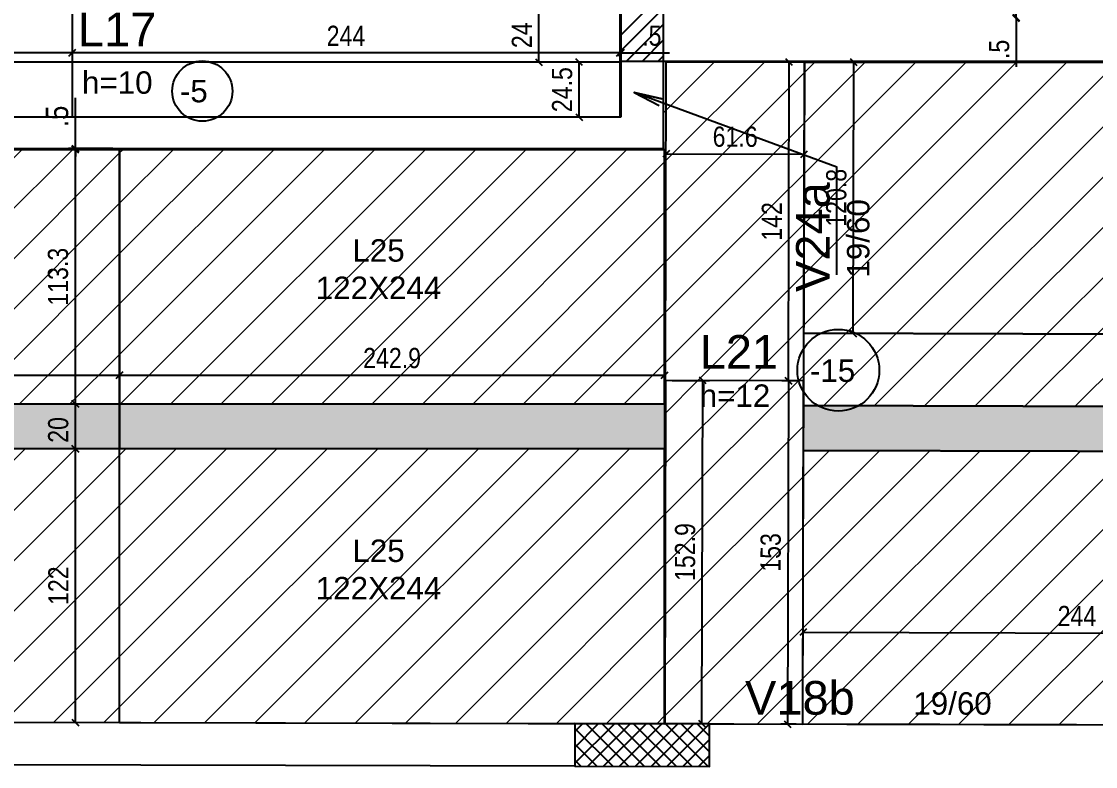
# Model space of a CAD drawing. Extents: x 2666 to 8994, y 352 to 3973.
# Drawn here: x 5218.1 to 5696.7, y 1665.6 to 1997.7 of the extents above; entities that cross this region are included whole.
import ezdxf

# ---------------------------------------------------------------- set-up
doc = ezdxf.new("R2010")
doc.units = 0
for name, color, linetype in [('1', 1, 'Continuous'), ('3', 3, 'Continuous'), ('8', 8, 'Continuous'), ('AUX00', 7, 'Continuous'), ('COTA', 241, 'Continuous'), ('ES-VIGA', 3, 'Continuous'), ('L-D', 2, 'Continuous'), ('L-N', 4, 'Continuous'), ('Painéis', 200, 'Continuous'), ('Pilares', 5, 'Continuous'), ('VIG-D', 2, 'Continuous'), ('VIG-N', 4, 'Continuous')]:
    doc.layers.add(name, color=color, linetype=linetype)
doc.layers.add('Hachura', color=251, linetype='Continuous', lineweight=9)
doc.layers.add('REAPROVEITAMENTO', color=251, linetype='Continuous', lineweight=9)
doc.styles.add('COTA TECNICA', font='techl___.ttf', dxfattribs={"height": 10})
doc.styles.add('COTA TECNICA-50', font='techl___.ttf', dxfattribs={"height": 9})
doc.styles.get("Standard").update_dxf_attribs({"font": 'arial.ttf'})
doc.dimstyles.new('COTA PAINEL-50', dxfattribs={"dimtxt": 9, "dimasz": 3, "dimexe": 3, "dimexo": 3, "dimgap": 3, "dimtad": 1, "dimdec": 1, "dimzin": 12, "dimdsep": 46, "dimtxsty": 'COTA TECNICA-50', "dimblk1": 'OBLIQUE', "dimblk2": 'OBLIQUE', "dimsah": 1, "dimcen": 0.9, "dimclrd": 4, "dimclre": 4, "dimclrt": 240, "dimadec": 1, "dimazin": 3, "dimtfac": 1, "dimtdec": 1, "dimtmove": 0, "dimatfit": 3, "dimfxl": 1, "dimtolj": 1, "dimtzin": 12, "dimarcsym": 0})
doc.dimstyles.new('PAINEL', dxfattribs={"dimtxt": 10, "dimasz": 3, "dimexe": 3, "dimexo": 3, "dimgap": 3, "dimtad": 1, "dimdec": 1, "dimzin": 12, "dimdsep": 46, "dimtxsty": 'COTA TECNICA', "dimblk1": 'OBLIQUE', "dimblk2": 'OBLIQUE', "dimsah": 1, "dimcen": 0.9, "dimclrd": 4, "dimclre": 4, "dimclrt": 240, "dimadec": 1, "dimazin": 3, "dimtfac": 1, "dimtdec": 1, "dimtmove": 0, "dimatfit": 3, "dimfxl": 1, "dimtolj": 1, "dimtzin": 12, "dimarcsym": 0})

# ---------------------------------------------------------------- blocks, each defined once
blk = doc.blocks.new('_Oblique')
at = {"color": 0, "linetype": 'ByBlock', "lineweight": -2}
blk.add_line((-0.5, -0.5), (0.5, 0.5), dxfattribs=at)
blk = doc.blocks.new('*D51')
at = {"layer": 'COTA', "color": 4, "lineweight": -2, "transparency": 16777216}
for p, q in [((5661.4, 1999.53), (5661.4, 2002.53)), ((5661.4, 1999.53), (5661.4, 1999.03)), ((5661.4, 1999.03), (5661.4, 1977.44))]:
    blk.add_line(p, q, dxfattribs=at)
at = {"layer": 'Defpoints', "color": 0, "transparency": 16777216}
for p in [(5661.4, 1999.53), (5661.4, 1999.03), (5661.4, 1999.03)]:
    blk.add_point(p, dxfattribs=at)
at = {"layer": 'COTA', "color": 4, "lineweight": -2, "transparency": 16777216, "xscale": 3, "yscale": 3, "zscale": 3}
for p, rotation in [((5661.4, 1999.53), 270), ((5661.4, 1999.03), 90)]:
    blk.add_blockref('_Oblique', p, dxfattribs=dict(at, rotation=rotation))
at = {"layer": 'COTA', "color": 240, "transparency": 16777216, "insert": (5653.8, 1985.24), "char_height": 9, "attachment_point": 5, "rotation": 90, "style": 'COTA TECNICA-50'}
blk.add_mtext('\\A1;.5', dxfattribs=at)
blk = doc.blocks.new('*D52')
at = {"layer": 'COTA', "color": 4, "lineweight": -2, "transparency": 16777216}
blk.add_line((5242.12, 1807.2), (5242.12, 1827.24), dxfattribs=at)
at = {"layer": 'Defpoints', "color": 0, "transparency": 16777216}
for p in [(5242.12, 1827.24), (5242.12, 1827.24), (5242.12, 1807.2)]:
    blk.add_point(p, dxfattribs=at)
at = {"layer": 'COTA', "color": 4, "lineweight": -2, "transparency": 16777216, "xscale": 3, "yscale": 3, "zscale": 3}
for p, rotation in [((5242.12, 1827.24), 90), ((5242.12, 1807.2), 270)]:
    blk.add_blockref('_Oblique', p, dxfattribs=dict(at, rotation=rotation))
at = {"layer": 'COTA', "color": 240, "transparency": 16777216, "insert": (5234.53, 1815.62), "char_height": 9, "attachment_point": 5, "rotation": 90, "style": 'COTA TECNICA-50'}
blk.add_mtext('\\A1;20', dxfattribs=at)
blk = doc.blocks.new('*D53')
at = {"layer": 'COTA', "color": 4, "lineweight": -2, "transparency": 16777216}
for p, q in [((5240.62, 1940.54), (5239.12, 1940.54)), ((5242.12, 1827.24), (5242.12, 1940.54))]:
    blk.add_line(p, q, dxfattribs=at)
at = {"layer": 'Defpoints', "color": 0, "transparency": 16777216}
for p in [(5242.12, 1940.54), (5243.62, 1940.54), (5242.12, 1827.24)]:
    blk.add_point(p, dxfattribs=at)
at = {"layer": 'COTA', "color": 4, "lineweight": -2, "transparency": 16777216, "xscale": 3, "yscale": 3, "zscale": 3}
for p, rotation in [((5242.12, 1940.54), 90), ((5242.12, 1827.24), 270)]:
    blk.add_blockref('_Oblique', p, dxfattribs=dict(at, rotation=rotation))
at = {"layer": 'COTA', "color": 240, "transparency": 16777216, "insert": (5234.43, 1883.89), "char_height": 9, "attachment_point": 5, "rotation": 90, "style": 'COTA TECNICA-50'}
blk.add_mtext('\\A1;113.3', dxfattribs=at)
blk = doc.blocks.new('*D54')
at = {"layer": 'COTA', "color": 4, "lineweight": -2, "transparency": 16777216}
for p, q in [((5240.62, 1807.2), (5239.12, 1807.2)), ((5242.12, 1685.18), (5242.12, 1807.2))]:
    blk.add_line(p, q, dxfattribs=at)
at = {"layer": 'Defpoints', "color": 0, "transparency": 16777216}
for p in [(5242.12, 1807.2), (5243.62, 1807.2), (5242.12, 1685.18)]:
    blk.add_point(p, dxfattribs=at)
at = {"layer": 'COTA', "color": 4, "lineweight": -2, "transparency": 16777216, "xscale": 3, "yscale": 3, "zscale": 3}
for p, rotation in [((5242.12, 1807.2), 90), ((5242.12, 1685.18), 270)]:
    blk.add_blockref('_Oblique', p, dxfattribs=dict(at, rotation=rotation))
at = {"layer": 'COTA', "color": 240, "transparency": 16777216, "insert": (5234.57, 1746.19), "char_height": 9, "attachment_point": 5, "rotation": 90, "style": 'COTA TECNICA-50'}
blk.add_mtext('\\A1;122', dxfattribs=at)
blk = doc.blocks.new('*D55')
at = {"layer": 'COTA', "color": 4, "lineweight": -2, "transparency": 16777216}
for p, q in [((5017.8, 1844), (5017.8, 1837.01)), ((5261.8, 1844), (5261.8, 1837.01)), ((5017.8, 1840.01), (5261.8, 1840.01))]:
    blk.add_line(p, q, dxfattribs=at)
at = {"layer": 'Defpoints', "color": 0, "transparency": 16777216}
for p in [(5017.8, 1847), (5261.8, 1847), (5261.8, 1840.01)]:
    blk.add_point(p, dxfattribs=at)
at = {"layer": 'COTA', "color": 4, "lineweight": -2, "transparency": 16777216, "xscale": 3, "yscale": 3, "zscale": 3, "rotation": 180}
blk.add_blockref('_Oblique', (5017.8, 1840.01), dxfattribs=at)
at = {"layer": 'COTA', "color": 4, "lineweight": -2, "transparency": 16777216, "xscale": 3, "yscale": 3, "zscale": 3}
blk.add_blockref('_Oblique', (5261.8, 1840.01), dxfattribs=at)
at = {"layer": 'COTA', "color": 240, "transparency": 16777216, "insert": (5139.8, 1847.58), "char_height": 9, "attachment_point": 5, "style": 'COTA TECNICA-50'}
blk.add_mtext('\\A1;244', dxfattribs=at)
blk = doc.blocks.new('*D56')
at = {"layer": 'COTA', "color": 4, "lineweight": -2, "transparency": 16777216}
for p, q in [((5566.39, 1721.45), (5566.4, 1728.43)), ((5810.38, 1720.8), (5810.4, 1727.78)), ((5566.4, 1725.43), (5810.39, 1724.78))]:
    blk.add_line(p, q, dxfattribs=at)
at = {"layer": 'Defpoints', "color": 0, "transparency": 16777216}
for p in [(5810.39, 1724.78), (5566.38, 1718.45), (5810.38, 1717.8)]:
    blk.add_point(p, dxfattribs=at)
at = {"layer": 'COTA', "color": 4, "lineweight": -2, "transparency": 16777216, "xscale": 3, "yscale": 3, "zscale": 3}
for p, rotation in [((5566.4, 1725.43), 179.8474862041715), ((5810.39, 1724.78), 359.8474862041714)]:
    blk.add_blockref('_Oblique', p, dxfattribs=dict(at, rotation=rotation))
at = {"layer": 'COTA', "color": 240, "transparency": 16777216, "insert": (5688.42, 1732.67), "char_height": 9, "attachment_point": 5, "rotation": 359.8475, "style": 'COTA TECNICA-50'}
blk.add_mtext('\\A1;244', dxfattribs=at)
blk = doc.blocks.new('*D208')
at = {"layer": 'COTA', "color": 4, "lineweight": -2, "transparency": 16777216}
for p, q in [((5570, 1979.52), (5592, 1979.47)), ((5588.68, 1858.67), (5589, 1979.47)), ((5569.68, 1858.72), (5591.68, 1858.66))]:
    blk.add_line(p, q, dxfattribs=at)
at = {"layer": 'Defpoints', "color": 0, "transparency": 16777216}
for p in [(5567, 1979.53), (5589, 1979.47), (5566.68, 1858.72)]:
    blk.add_point(p, dxfattribs=at)
at = {"layer": 'COTA', "color": 4, "lineweight": -2, "transparency": 16777216, "xscale": 3, "yscale": 3, "zscale": 3}
for p, rotation in [((5589, 1979.47), 89.84748620417018), ((5588.68, 1858.67), 269.8474862041702)]:
    blk.add_blockref('_Oblique', p, dxfattribs=dict(at, rotation=rotation))
at = {"layer": 'COTA', "color": 240, "transparency": 16777216, "insert": (5581.23, 1919.09), "char_height": 9, "attachment_point": 5, "rotation": 89.8475, "style": 'COTA TECNICA-50'}
blk.add_mtext('\\A1;120.8', dxfattribs=at)
blk = doc.blocks.new('*D209')
at = {"layer": 'COTA', "color": 4, "lineweight": -2, "transparency": 16777216}
for p, q in [((5508.1, 1837.64), (5524.67, 1837.6)), ((5521.3, 1684.74), (5521.67, 1837.61)), ((5507.73, 1684.78), (5524.3, 1684.74))]:
    blk.add_line(p, q, dxfattribs=at)
at = {"layer": 'Defpoints', "color": 0, "transparency": 16777216}
for p in [(5505.1, 1837.65), (5521.67, 1837.61), (5504.73, 1684.79)]:
    blk.add_point(p, dxfattribs=at)
at = {"layer": 'COTA', "color": 4, "lineweight": -2, "transparency": 16777216, "xscale": 3, "yscale": 3, "zscale": 3}
for p, rotation in [((5521.67, 1837.61), 89.86044018576914), ((5521.3, 1684.74), 269.8604401857692)]:
    blk.add_blockref('_Oblique', p, dxfattribs=dict(at, rotation=rotation))
at = {"layer": 'COTA', "color": 240, "transparency": 16777216, "insert": (5513.86, 1761.19), "char_height": 9, "attachment_point": 5, "rotation": 89.8604, "style": 'COTA TECNICA-50'}
blk.add_mtext('\\A1;152.9', dxfattribs=at)
blk = doc.blocks.new('*D210')
at = {"layer": 'COTA', "color": 4, "lineweight": -2, "transparency": 16777216}
for p, q in [((5563.66, 1837.5), (5556.88, 1837.52)), ((5559.88, 1837.51), (5559.5, 1684.49)), ((5563.29, 1684.48), (5556.5, 1684.5))]:
    blk.add_line(p, q, dxfattribs=at)
at = {"layer": 'Defpoints', "color": 0, "transparency": 16777216}
for p in [(5566.66, 1837.5), (5559.5, 1684.49), (5566.29, 1684.48)]:
    blk.add_point(p, dxfattribs=at)
at = {"layer": 'COTA', "color": 4, "lineweight": -2, "transparency": 16777216, "xscale": 3, "yscale": 3, "zscale": 3}
for p, rotation in [((5559.88, 1837.51), 89.86044018576916), ((5559.5, 1684.49), 269.8604401857692)]:
    blk.add_blockref('_Oblique', p, dxfattribs=dict(at, rotation=rotation))
at = {"layer": 'COTA', "color": 240, "transparency": 16777216, "insert": (5551.99, 1761.02), "char_height": 9, "attachment_point": 5, "rotation": 89.8604, "style": 'COTA TECNICA-50'}
blk.add_mtext('\\A1;153', dxfattribs=at)
blk = doc.blocks.new('*D211')
at = {"layer": 'COTA', "color": 4, "lineweight": -2, "transparency": 16777216}
blk.add_line((5505.34, 1938.73), (5566.9, 1938.58), dxfattribs=at)
at = {"layer": 'Defpoints', "color": 0, "transparency": 16777216}
for p in [(5505.34, 1938.73), (5566.9, 1938.58), (5566.9, 1938.58)]:
    blk.add_point(p, dxfattribs=at)
at = {"layer": 'COTA', "color": 4, "lineweight": -2, "transparency": 16777216, "xscale": 3, "yscale": 3, "zscale": 3}
for p, rotation in [((5505.34, 1938.73), 179.86044018577), ((5566.9, 1938.58), 359.86044018577)]:
    blk.add_blockref('_Oblique', p, dxfattribs=dict(at, rotation=rotation))
at = {"layer": 'COTA', "color": 240, "transparency": 16777216, "insert": (5536.14, 1946.25), "char_height": 9, "attachment_point": 5, "rotation": 359.8604, "style": 'COTA TECNICA-50'}
blk.add_mtext('\\A1;61.6', dxfattribs=at)
blk = doc.blocks.new('*D212')
at = {"layer": 'COTA', "color": 4, "lineweight": -2, "transparency": 16777216}
blk.add_line((5559.88, 1837.51), (5560.22, 1979.55), dxfattribs=at)
at = {"layer": 'Defpoints', "color": 0, "transparency": 16777216}
for p in [(5560.22, 1979.55), (5560.22, 1979.55), (5559.88, 1837.51)]:
    blk.add_point(p, dxfattribs=at)
at = {"layer": 'COTA', "color": 4, "lineweight": -2, "transparency": 16777216, "xscale": 3, "yscale": 3, "zscale": 3}
for p, rotation in [((5560.22, 1979.55), 89.86044018576914), ((5559.88, 1837.51), 269.8604401857692)]:
    blk.add_blockref('_Oblique', p, dxfattribs=dict(at, rotation=rotation))
at = {"layer": 'COTA', "color": 240, "transparency": 16777216, "insert": (5552.48, 1908.55), "char_height": 9, "attachment_point": 5, "rotation": 89.8604, "style": 'COTA TECNICA-50'}
blk.add_mtext('\\A1;142', dxfattribs=at)
blk = doc.blocks.new('*D228')
at = {"layer": 'COTA', "color": 4, "lineweight": -2, "transparency": 16777216}
for p, q in [((5504.72, 1842.1), (5504.72, 1843.01)), ((5261.8, 1840.01), (5504.72, 1840.01))]:
    blk.add_line(p, q, dxfattribs=at)
at = {"layer": 'Defpoints', "color": 0, "transparency": 16777216}
for p in [(5261.8, 1840.01), (5504.72, 1840.01), (5504.72, 1839.1)]:
    blk.add_point(p, dxfattribs=at)
at = {"layer": 'COTA', "color": 4, "lineweight": -2, "transparency": 16777216, "xscale": 3, "yscale": 3, "zscale": 3, "rotation": 180}
blk.add_blockref('_Oblique', (5261.8, 1840.01), dxfattribs=at)
at = {"layer": 'COTA', "color": 4, "lineweight": -2, "transparency": 16777216, "xscale": 3, "yscale": 3, "zscale": 3}
blk.add_blockref('_Oblique', (5504.72, 1840.01), dxfattribs=at)
at = {"layer": 'COTA', "color": 240, "transparency": 16777216, "insert": (5383.26, 1847.61), "char_height": 9, "attachment_point": 5, "style": 'COTA TECNICA-50'}
blk.add_mtext('\\A1;242.9', dxfattribs=at)
blk = doc.blocks.new('*D9')
at = {"layer": 'COTA', "color": 4, "lineweight": -2, "transparency": 16777216}
blk.add_line((5466.67, 1955.04), (5466.67, 1979.53), dxfattribs=at)
at = {"layer": 'Defpoints', "color": 0, "transparency": 16777216}
for p in [(5466.67, 1979.53), (5466.67, 1979.53), (5466.67, 1955.04)]:
    blk.add_point(p, dxfattribs=at)
at = {"layer": 'COTA', "color": 4, "lineweight": -2, "transparency": 16777216, "xscale": 3, "yscale": 3, "zscale": 3}
for p, rotation in [((5466.67, 1979.53), 90), ((5466.67, 1955.04), 270)]:
    blk.add_blockref('_Oblique', p, dxfattribs=dict(at, rotation=rotation))
at = {"layer": 'COTA', "color": 240, "transparency": 16777216, "insert": (5459.07, 1967.29), "char_height": 9, "attachment_point": 5, "rotation": 90, "style": 'COTA TECNICA-50'}
blk.add_mtext('\\A1;24.5', dxfattribs=at)
blk = doc.blocks.new('*D10')
at = {"layer": 'COTA', "color": 4, "lineweight": -2, "transparency": 16777216}
blk.add_line((5448.65, 1979.53), (5448.65, 2003.53), dxfattribs=at)
at = {"layer": 'Defpoints', "color": 0, "transparency": 16777216}
for p in [(5448.65, 2003.53), (5448.65, 2003.53), (5448.65, 1979.53)]:
    blk.add_point(p, dxfattribs=at)
at = {"layer": 'COTA', "color": 4, "lineweight": -2, "transparency": 16777216, "xscale": 3, "yscale": 3, "zscale": 3}
for p, rotation in [((5448.65, 2003.53), 90), ((5448.65, 1979.53), 270)]:
    blk.add_blockref('_Oblique', p, dxfattribs=dict(at, rotation=rotation))
at = {"layer": 'COTA', "color": 240, "transparency": 16777216, "insert": (5441.09, 1991.53), "char_height": 9, "attachment_point": 5, "rotation": 90, "style": 'COTA TECNICA-50'}
blk.add_mtext('\\A1;24', dxfattribs=at)
blk = doc.blocks.new('*D181')
at = {"layer": 'COTA', "color": 4, "lineweight": -2, "transparency": 16777216}
for p, q in [((5484.72, 1983.72), (5481.72, 1983.72)), ((5484.72, 1983.72), (5485.22, 1983.72)), ((5485.22, 1983.72), (5506.81, 1983.72)), ((5484.72, 1980.94), (5484.72, 1980.72)), ((5485.22, 1980.94), (5485.22, 1980.72))]:
    blk.add_line(p, q, dxfattribs=at)
at = {"layer": 'Defpoints', "color": 0, "transparency": 16777216}
for p in [(5484.72, 1983.94), (5485.22, 1983.94), (5485.22, 1983.72)]:
    blk.add_point(p, dxfattribs=at)
at = {"layer": 'COTA', "color": 4, "lineweight": -2, "transparency": 16777216, "xscale": 3, "yscale": 3, "zscale": 3}
blk.add_blockref('_Oblique', (5484.72, 1983.72), dxfattribs=at)
at = {"layer": 'COTA', "color": 4, "lineweight": -2, "transparency": 16777216, "xscale": 3, "yscale": 3, "zscale": 3, "rotation": 180}
blk.add_blockref('_Oblique', (5485.22, 1983.72), dxfattribs=at)
at = {"layer": 'COTA', "color": 240, "transparency": 16777216, "insert": (5499.02, 1991.32), "char_height": 9, "attachment_point": 5, "style": 'COTA TECNICA-50'}
blk.add_mtext('\\A1;.5', dxfattribs=at)
blk = doc.blocks.new('*D182')
at = {"layer": 'COTA', "color": 4, "lineweight": -2, "transparency": 16777216}
blk.add_line((5484.72, 1983.72), (5240.72, 1983.72), dxfattribs=at)
at = {"layer": 'Defpoints', "color": 0, "transparency": 16777216}
for p in [(5240.72, 1983.72), (5240.72, 1983.72), (5484.72, 1983.72)]:
    blk.add_point(p, dxfattribs=at)
at = {"layer": 'COTA', "color": 4, "lineweight": -2, "transparency": 16777216, "xscale": 3, "yscale": 3, "zscale": 3, "rotation": 180}
blk.add_blockref('_Oblique', (5240.72, 1983.72), dxfattribs=at)
at = {"layer": 'COTA', "color": 4, "lineweight": -2, "transparency": 16777216, "xscale": 3, "yscale": 3, "zscale": 3}
blk.add_blockref('_Oblique', (5484.72, 1983.72), dxfattribs=at)
at = {"layer": 'COTA', "color": 240, "transparency": 16777216, "insert": (5362.72, 1991.29), "char_height": 9, "attachment_point": 5, "style": 'COTA TECNICA-50'}
blk.add_mtext('\\A1;244', dxfattribs=at)
blk = doc.blocks.new('*D12')
at = {"layer": 'COTA', "color": 4, "lineweight": -2, "transparency": 16777216}
blk.add_line((5240.72, 1983.72), (5017.22, 1983.72), dxfattribs=at)
at = {"layer": 'Defpoints', "color": 0, "transparency": 16777216}
for p in [(5017.22, 1983.72), (5017.22, 1983.72), (5240.72, 1983.72)]:
    blk.add_point(p, dxfattribs=at)
at = {"layer": 'COTA', "color": 4, "lineweight": -2, "transparency": 16777216, "xscale": 3, "yscale": 3, "zscale": 3, "rotation": 180}
blk.add_blockref('_Oblique', (5017.22, 1983.72), dxfattribs=at)
at = {"layer": 'COTA', "color": 4, "lineweight": -2, "transparency": 16777216, "xscale": 3, "yscale": 3, "zscale": 3}
blk.add_blockref('_Oblique', (5240.72, 1983.72), dxfattribs=at)
at = {"layer": 'COTA', "color": 240, "transparency": 16777216, "insert": (5128.97, 1991.42), "char_height": 9, "attachment_point": 5, "style": 'COTA TECNICA-50'}
blk.add_mtext('\\A1;223.5', dxfattribs=at)
blk = doc.blocks.new('*D277')
at = {"color": 4, "lineweight": -2, "transparency": 16777216}
for p, q in [((5242.12, 1941.04), (5242.12, 1963.7)), ((5258.8, 1941.04), (5239.12, 1941.04)), ((5258.8, 1940.54), (5239.12, 1940.54)), ((5242.12, 1940.54), (5242.12, 1941.04)), ((5242.12, 1940.54), (5242.12, 1937.54))]:
    blk.add_line(p, q, dxfattribs=at)
at = {"layer": 'Defpoints', "color": 0, "transparency": 16777216}
for p in [(5242.12, 1941.04), (5261.8, 1941.04), (5261.8, 1940.54)]:
    blk.add_point(p, dxfattribs=at)
at = {"color": 4, "lineweight": -2, "transparency": 16777216, "xscale": 3, "yscale": 3, "zscale": 3}
for p, rotation in [((5242.12, 1941.04), 270), ((5242.12, 1940.54), 90)]:
    blk.add_blockref('_Oblique', p, dxfattribs=dict(at, rotation=rotation))
at = {"color": 240, "transparency": 16777216, "insert": (5234.01, 1955.37), "char_height": 10, "attachment_point": 5, "rotation": 90, "style": 'COTA TECNICA'}
blk.add_mtext('\\A1;.5', dxfattribs=at)

msp = doc.modelspace()

# ---------------------------------------------------------------- hatches: boundary and pattern name
at = {"layer": 'Hachura', "linetype": 'ByBlock'}
h = msp.add_hatch(color=256, dxfattribs=at)
h.dxf.hatch_style = 1
h.paths.add_polyline_path([(5261.8, 1827.24), (5261.8, 1807.2), (5017.8, 1807.2), (5017.8, 1827.24)])
h = msp.add_hatch(color=256, dxfattribs=at)
h.dxf.hatch_style = 1
h.paths.add_polyline_path([(5504.72, 1827.24), (5504.72, 1807.2), (5261.3, 1807.2), (5261.3, 1827.24)])
h = msp.add_hatch(color=256, dxfattribs=at)
h.dxf.hatch_style = 1
h.paths.add_polyline_path([(5566.7, 1826.46), (5566.61, 1806.48), (5810.54, 1805.83), (5810.63, 1825.81)])
h.paths.add_polyline_path([(5828.73, 1806.51), (5828.78, 1825.37), (5810.26, 1825.42), (5810.21, 1806.55)], flags=9)
at = {"layer": 'REAPROVEITAMENTO', "linetype": 'ByBlock'}
h = msp.add_hatch(dxfattribs=at)
h.set_pattern_fill('ANSI31', color=256, scale=5, style=2)
h.paths.add_polyline_path([(5567, 1979.53), (5505.44, 1979.68), (5505.1, 1837.65), (5566.66, 1837.5), (5566.71, 1858.72), (5566.68, 1858.72)], flags=16)
h.paths.add_polyline_path([(5810.94, 1980.03), (5504.22, 1980.03), (5504.22, 1940.54), (5504.72, 1940.54), (5504.72, 1837.65), (5566.72, 1837.5), (5566.75, 1858.69), (5810.61, 1858.04)])
h = msp.add_hatch(dxfattribs=at)
h.set_pattern_fill('ANSI31', color=256, scale=5, style=2)
h.paths.add_polyline_path([(5566.66, 1837.5), (5505.1, 1837.65), (5504.73, 1684.79), (5566.23, 1684.48), (5566.29, 1684.48), (5566.61, 1806.48)])
h.paths.add_polyline_path([(5567, 1979.53), (5505.44, 1979.68), (5505.1, 1837.65), (5566.66, 1837.5), (5566.71, 1858.72), (5566.68, 1858.72)], flags=16)
h = msp.add_hatch(dxfattribs=at)
h.set_pattern_fill('ANSI31', color=256, scale=5, style=2)
h.paths.add_polyline_path([(5567, 1979.53), (5505.44, 1979.68), (5505.1, 1837.65), (5566.66, 1837.5), (5566.71, 1858.72), (5566.68, 1858.72)], flags=16)
h.paths.add_polyline_path([(5810.68, 1858.04), (5810.61, 1858.04), (5566.75, 1858.69), (5566.7, 1826.46), (5810.63, 1825.81)])
h = msp.add_hatch(dxfattribs=at)
h.set_pattern_fill('ANSI31', color=256, scale=5, style=2)
h.paths.add_polyline_path([(5261.8, 1940.54), (5017.8, 1940.54), (5017.8, 1827.24), (5261.8, 1827.24)])
h = msp.add_hatch(dxfattribs=at)
h.set_pattern_fill('ANSI31', color=256, scale=5, style=2)
h.paths.add_polyline_path([(5504.72, 1940.54), (5261.8, 1940.54), (5261.8, 1827.24), (5504.72, 1827.24)])
h = msp.add_hatch(dxfattribs=at)
h.set_pattern_fill('ANSI31', color=256, scale=5, style=2)
h.paths.add_polyline_path([(5261.8, 1807.2), (5017.8, 1807.2), (5017.77, 1685.62), (5261.8, 1685.18)])
h = msp.add_hatch(dxfattribs=at)
h.set_pattern_fill('ANSI31', color=256, scale=5, style=2)
h.paths.add_polyline_path([(5504.72, 1807.2), (5261.8, 1807.2), (5261.8, 1685.18), (5504.72, 1684.64)])
h = msp.add_hatch(dxfattribs=at)
h.set_pattern_fill('ANSI31', color=256, scale=5, style=2)
h.paths.add_polyline_path([(5810.54, 1805.8), (5566.61, 1806.45), (5566.29, 1684.48), (5810.22, 1683.83)])

# ---------------------------------------------------------------- linework, layer by layer
at = {"layer": '1', "linetype": 'Continuous'}
msp.add_lwpolyline([(5581.44, 1884.8), (5581.44, 1932.74), (5491.2, 1966.02), (5503.39, 1963.26), (5491.2, 1966.02), (5502.26, 1960.2)], dxfattribs=at)
at = {"layer": '3', "linetype": 'Continuous'}
for centre, radius in [((5298.7, 1966.65), 13.42), ((5582.11, 1842.21), 18.22)]:
    msp.add_circle(centre, radius, dxfattribs=at)
at = {"layer": '8', "linetype": 'Continuous'}
for p, q in [((5485.22, 1991.64), (5504.22, 2010.64)), ((5485.22, 1984.57), (5504.22, 2003.57)), ((5487.75, 1980.03), (5504.22, 1996.5)), ((5494.82, 1980.03), (5504.22, 1989.43)), ((5501.9, 1980.03), (5504.22, 1982.36)), ((5485.22, 1980.03), (5485.22, 1980.03)), ((5485.22, 1980.03), (5485.22, 1980.03)), ((5504.22, 1980.03), (5504.22, 1980.03)), ((5335, 1941.04), (5335, 1941.04)), ((5350, 1941.04), (5350, 1941.04)), ((5335, 1685), (5335, 1685)), ((5350, 1685), (5350, 1685)), ((5464.68, 1667.05), (5482.32, 1684.69)), ((5464.7, 1674.13), (5475.27, 1684.71)), ((5464.71, 1681.22), (5468.22, 1684.72)), ((5469.63, 1684.72), (5488.67, 1665.68)), ((5470.42, 1665.72), (5489.38, 1684.67)), ((5476.71, 1684.7), (5495.76, 1665.66)), ((5477.48, 1665.7), (5496.43, 1684.66)), ((5483.8, 1684.69), (5502.85, 1665.64)), ((5490.89, 1684.67), (5509.94, 1665.62)), ((5497.98, 1684.65), (5517.02, 1665.61)), ((5464.72, 1682.56), (5481.58, 1665.69)), ((5484.53, 1665.69), (5503.49, 1684.64)), ((5491.59, 1665.67), (5510.54, 1684.62)), ((5498.64, 1665.65), (5517.6, 1684.61)), ((5505.07, 1684.64), (5524.11, 1665.59)), ((5505.69, 1665.63), (5524.65, 1684.59)), ((5512.15, 1684.62), (5524.69, 1672.08)), ((5519.24, 1684.6), (5524.71, 1679.13)), ((5464.7, 1675.5), (5474.49, 1665.71)), ((5512.75, 1665.62), (5524.71, 1677.57)), ((5519.8, 1665.6), (5524.69, 1670.49)), ((5464.68, 1668.45), (5467.41, 1665.73)), ((5464.68, 1665.64), (5464.68, 1665.64)), ((5464.68, 1665.64), (5464.68, 1665.64))]:
    msp.add_line(p, q, dxfattribs=at)
at = {"layer": 'ES-VIGA'}
for p, q in [((5485.22, 1955.04), (5485.22, 1955.04)), ((5485.22, 1955.04), (5485.22, 1955.04)), ((5485.22, 1955.04), (5485.22, 1955.04)), ((5504.22, 1941.04), (5504.22, 1941.04)), ((5504.22, 1941.04), (5504.22, 1941.04)), ((5504.22, 1941.04), (5504.22, 1941.04)), ((5058.27, 1685.62), (5464.72, 1684.73)), ((5524.72, 1684.59), (6013.23, 1683.28)), ((5464.68, 1665.73), (5058.22, 1666.62))]:
    msp.add_line(p, q, dxfattribs=at)
for points in [[(5485.22, 1980.03), (5485.22, 1955.04)], [(5504.22, 1980.03), (6054.22, 1980.03)], [(5504.22, 1941.04), (5504.22, 1980.03)], [(5485.22, 1955.04), (5017.22, 1955.04)], [(5007.72, 1941.04), (5504.22, 1941.04)]]:
    msp.add_lwpolyline(points, dxfattribs=at)
at = {"layer": 'Painéis'}
for p, q in [((5240.72, 2004.03), (5240.72, 1955.04)), ((5484.72, 2004.03), (5484.72, 1955.04)), ((5485.22, 1979.53), (5017.22, 1979.53)), ((5504.72, 1684.64), (5504.72, 1807.2)), ((5261.8, 1685.18), (5504.72, 1684.64))]:
    msp.add_line(p, q, dxfattribs=at)
for points in [[(5566.66, 1837.5), (5505.1, 1837.65), (5505.44, 1979.68), (5567, 1979.53)], [(5810.94, 1979.54), (5810.68, 1858.07), (5566.68, 1858.72), (5567, 1979.53)], [(5261.8, 1827.24), (5261.8, 1940.54), (5017.8, 1940.54), (5017.8, 1827.24)], [(5504.72, 1827.24), (5504.72, 1940.54), (5261.8, 1940.54), (5261.8, 1827.24)], [(5810.75, 1858.04), (5810.7, 1825.81), (5566.7, 1826.46), (5566.75, 1858.69)], [(5566.66, 1837.5), (5505.1, 1837.65), (5504.73, 1684.79), (5566.29, 1684.48)], [(5261.8, 1827.24), (5261.8, 1807.2), (5017.8, 1807.2), (5017.8, 1827.24)], [(5504.72, 1827.24), (5504.72, 1807.2), (5261.8, 1807.2), (5261.8, 1827.24)], [(5566.7, 1826.46), (5810.63, 1825.81), (5810.54, 1805.8), (5566.61, 1806.45)], [(5261.8, 1685.18), (5261.8, 1807.2), (5017.8, 1807.2), (5017.77, 1685.62)], [(5810.61, 1805.83), (5810.29, 1683.83), (5566.29, 1684.48), (5566.61, 1806.48)]]:
    msp.add_lwpolyline(points, close=True, dxfattribs=at)
at = {"layer": 'Pilares', "linetype": 'Continuous'}
for points in [[(5485.22, 1980.03), (5504.22, 1980.03), (5504.22, 2124.03), (5485.22, 2124.03), (5485.22, 1980.03)], [(5464.72, 1684.73), (5464.68, 1665.73), (5524.68, 1665.59), (5524.72, 1684.59), (5464.72, 1684.73)]]:
    msp.add_lwpolyline(points, dxfattribs=at)

# ---------------------------------------------------------------- texts
at = {"layer": '3', "linetype": 'Continuous'}
for s, p in [('-5', (5288.7, 1961.65)), ('-15', (5569.45, 1837.03))]:
    msp.add_text(s, height=10, dxfattribs=at).set_placement(p)
at = {"layer": 'AUX00', "char_height": 10, "attachment_point": 1}
for insert in [(5341.88, 1900.63), (5341.88, 1766.77)]:
    msp.add_mtext_dynamic_manual_height_columns('\\pxqc;L25^J122X244', width=70.6838, gutter_width=12.5, heights=[0], dxfattribs=dict(at, insert=insert))
at = {"layer": 'L-D', "linetype": 'Continuous'}
for s, p in [('h=10', (5245.08, 1965.45)), ('h=12', (5520.32, 1825.9))]:
    msp.add_text(s, height=10, dxfattribs=at).set_placement(p)
at = {"layer": 'L-N', "linetype": 'Continuous'}
for s, p in [('L17', (5243.25, 1986.63)), ('L21', (5520.32, 1842.9))]:
    msp.add_text(s, height=15, dxfattribs=at).set_placement(p)
at = {"layer": 'VIG-D', "linetype": 'Continuous'}
msp.add_text('19/60', height=10, rotation=90, dxfattribs=at).set_placement((5595.96, 1883.53))
msp.add_text('19/60', height=10, dxfattribs=at).set_placement((5615.52, 1688.71))
at = {"layer": 'VIG-N', "linetype": 'Continuous'}
msp.add_text('V24a', height=15, rotation=90, dxfattribs=at).set_placement((5578.26, 1877.09))
msp.add_text('V18b', height=15, dxfattribs=at).set_placement((5540.52, 1688.71))

# ---------------------------------------------------------------- dimensions: what is measured, and where the dimension line sits
dim = msp.add_linear_dim(base=(5242.12, 1941.04), p1=(5261.8, 1940.54), p2=(5261.8, 1941.04), angle=90, dimstyle='PAINEL')
dim.commit()
dim.dimension.update_dxf_attribs({"geometry": '*D277', "text_midpoint": (5234.01, 1955.37)})
at = {"layer": 'COTA'}
for base, p1, p2, angle, picture, middle in [((5448.65, 2003.53), (5448.65, 1979.53), (5448.65, 2003.53), 90, '*D10', (5441.09, 1991.53)), ((5661.4, 1999.03), (5661.4, 1999.53), (5661.4, 1999.03), 90, '*D51', (5653.8, 1985.24)), ((5560.22, 1979.55), (5559.88, 1837.51), (5560.22, 1979.55), 89.8604, '*D212', (5552.48, 1908.55)), ((5589, 1979.47), (5566.68, 1858.72), (5567, 1979.53), 269.8475, '*D208', (5581.23, 1919.09)), ((5566.9, 1938.58), (5505.34, 1938.73), (5566.9, 1938.58), 359.8604, '*D211', (5536.14, 1946.25)), ((5521.67, 1837.61), (5504.73, 1684.79), (5505.1, 1837.65), 89.8604, '*D209', (5513.86, 1761.19)), ((5559.5, 1684.49), (5566.66, 1837.5), (5566.29, 1684.48), 89.8604, '*D210', (5551.99, 1761.02)), ((5810.39, 1724.78), (5566.38, 1718.45), (5810.38, 1717.8), 359.8475, '*D56', (5688.42, 1732.67))]:
    dim = msp.add_linear_dim(base=base, p1=p1, p2=p2, angle=angle, dimstyle='COTA PAINEL-50', dxfattribs=at)
    dim.commit()
    dim.dimension.update_dxf_attribs({"geometry": picture, "text_midpoint": middle})
for base, p1, p2, picture, middle in [((5017.22, 1983.72), (5240.72, 1983.72), (5017.22, 1983.72), '*D12', (5128.97, 1991.42)), ((5240.72, 1983.72), (5484.72, 1983.72), (5240.72, 1983.72), '*D182', (5362.72, 1991.29)), ((5485.22, 1983.72), (5484.72, 1983.94), (5485.22, 1983.94), '*D181', (5499.02, 1991.32)), ((5261.8, 1840.01), (5017.8, 1847), (5261.8, 1847), '*D55', (5139.8, 1847.58)), ((5504.72, 1840.01), (5261.8, 1840.01), (5504.72, 1839.1), '*D228', (5383.26, 1847.61))]:
    dim = msp.add_linear_dim(base=base, p1=p1, p2=p2, dimstyle='COTA PAINEL-50', dxfattribs=at)
    dim.commit()
    dim.dimension.update_dxf_attribs({"geometry": picture, "text_midpoint": middle})
dim = msp.add_linear_dim(base=(5466.67, 1979.53), p1=(5466.67, 1955.04), p2=(5466.67, 1979.53), angle=90, dimstyle='COTA PAINEL-50', dxfattribs=at)
dim.commit()
dim.dimension.update_dxf_attribs({"geometry": '*D9', "text_midpoint": (5466.67, 1967.29), "dimtype": 160})
for base, p1, p2, picture, middle in [((5242.12, 1940.54), (5242.12, 1827.24), (5243.62, 1940.54), '*D53', (5234.43, 1883.89)), ((5242.12, 1807.2), (5242.12, 1685.18), (5243.62, 1807.2), '*D54', (5234.57, 1746.19))]:
    dim = msp.add_linear_dim(base=base, p1=p1, p2=p2, angle=90, dimstyle='COTA PAINEL-50', override={"dimtmove": 1}, dxfattribs=at)
    dim.commit()
    dim.dimension.update_dxf_attribs({"geometry": picture, "text_midpoint": middle})
dim = msp.add_linear_dim(base=(5242.12, 1827.24), p1=(5242.12, 1807.2), p2=(5242.12, 1827.24), angle=90, dimstyle='COTA PAINEL-50', override={"dimtmove": 1}, dxfattribs=at)
dim.commit()
dim.dimension.update_dxf_attribs({"geometry": '*D52', "text_midpoint": (5242.12, 1815.62), "dimtype": 160})

doc.saveas('drawing.dxf')
